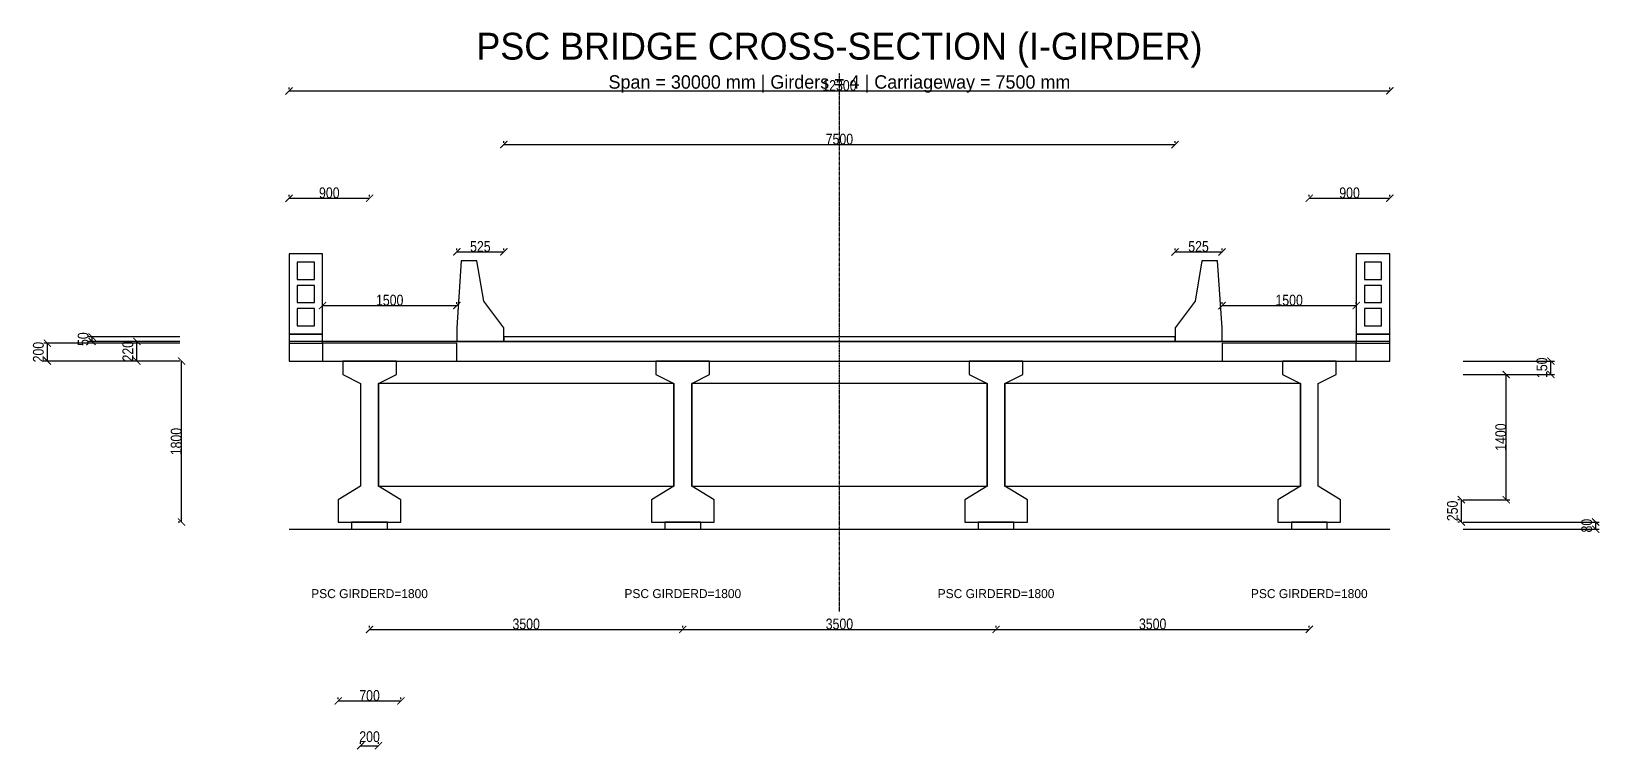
# Model space of a CAD drawing. Header units: millimetres. Extents: x -9029 to 8494, y -2544 to 5486.
import ezdxf
from ezdxf.enums import TextEntityAlignment as Align

# ---------------------------------------------------------------- set-up
doc = ezdxf.new("R2010")
doc.units = ezdxf.units.MM
doc.linetypes.add('CENTER', pattern=[5.08, 3.175, -0.635, 0.635, -0.635])
doc.linetypes.add('DASHED', pattern=[1.524, 1.27, -0.254])
for name, color, linetype, true_color in [('BEARING', 7, 'Continuous', 0x5a5a5a), ('CENTERLINE', 7, 'CENTER', 0xff0000), ('CRASH_BARRIER', 7, 'Continuous', 0xdcdcdc), ('DECK', 7, 'Continuous', 0xe1e1e1), ('DIAPHRAGM', 7, 'Continuous', 0xb4b6b9), ('DIMENSIONS', 7, 'Continuous', 0xffffff), ('FOOTPATH', 7, 'Continuous', 0xe1e1e1), ('GIRDER', 7, 'Continuous', 0xc8cacd), ('OUTLINE', 7, 'Continuous', 0x787878), ('RAILING', 7, 'Continuous', 0xdcdcdc), ('RAILING_BASE', 7, 'Continuous', 0xe1e1e1), ('RAILING_VOID', 7, 'Continuous', 0xaaaaaa), ('TEXT', 7, 'Continuous', 0xffffff), ('WEARING_COAT', 7, 'Continuous', 0x505050)]:
    doc.layers.add(name, color=color, linetype=linetype, true_color=true_color)
doc.styles.add('OpenSansCondensed-Light', font='OpenSansCondensed-Light.ttf')
doc.dimstyles.new('EZDXF', dxfattribs={"dimtxt": 0.25, "dimasz": 0.175, "dimexe": 0.375, "dimexo": 0.125, "dimgap": 0.1, "dimtad": 1, "dimlfac": 100, "dimzin": 12, "dimdsep": 46, "dimtxsty": 'OpenSansCondensed-Light', "dimblk": 'ARCHTICK', "dimcen": 2.5, "dimazin": 3, "dimtfac": 0.5, "dimtmove": 2, "dimatfit": 3})

# ---------------------------------------------------------------- blocks, each defined once
blk = doc.blocks.new('_ARCHTICK')
at = {"color": 0, "linetype": 'BYBLOCK', "const_width": 0.15}
blk.add_lwpolyline([(-0.5, -0.5), (0.5, 0.5)], dxfattribs=at)

msp = doc.modelspace()

# ---------------------------------------------------------------- linework, layer by layer
at = {"layer": 'BEARING'}
for points in [[(-5450, -80), (-5050, -80), (-5050, 0), (-5450, 0)], [(-1950, -80), (-1550, -80), (-1550, 0), (-1950, 0)], [(1550, -80), (1950, -80), (1950, 0), (1550, 0)], [(5050, -80), (5450, -80), (5450, 0), (5050, 0)]]:
    msp.add_lwpolyline(points, close=True, dxfattribs=at)
at = {"layer": 'CENTERLINE'}
msp.add_line((0, -1000), (0, 5020), dxfattribs=at)
at = {"layer": 'CRASH_BARRIER'}
for points in [[(-4275, 2020), (-3750, 2020), (-3750, 2170), (-3975, 2470), (-4050, 2920), (-4225, 2920), (-4275, 2170)], [(3750, 2020), (4275, 2020), (4275, 2170), (4225, 2920), (4050, 2920), (3975, 2470), (3750, 2170)]]:
    msp.add_lwpolyline(points, close=True, dxfattribs=at)
at = {"layer": 'DECK'}
msp.add_lwpolyline([(-6150, 1800), (6150, 1800), (6150, 2020), (-6150, 2020)], close=True, dxfattribs=at)
at = {"layer": 'DIAPHRAGM'}
for points in [[(-5150, 400), (-1850, 400), (-1850, 1550), (-5150, 1550)], [(-1650, 400), (1650, 400), (1650, 1550), (-1650, 1550)], [(1850, 400), (5150, 400), (5150, 1550), (1850, 1550)]]:
    msp.add_lwpolyline(points, close=True, dxfattribs=at)
at = {"layer": 'FOOTPATH'}
for points in [[(-5775, 1800), (-4275, 1800), (-4275, 2000), (-5775, 2000)], [(4275, 1800), (5775, 1800), (5775, 2000), (4275, 2000)]]:
    msp.add_lwpolyline(points, close=True, dxfattribs=at)
at = {"layer": 'GIRDER'}
for points in [[(-5250, 0), (-4900, 0), (-4900, 250), (-5150, 400), (-5150, 1550), (-4950, 1650), (-4950, 1800), (-5250, 1800), (-5550, 1800), (-5550, 1650), (-5350, 1550), (-5350, 400), (-5600, 250), (-5600, 0), (-5250, 0)], [(-1750, 0), (-1400, 0), (-1400, 250), (-1650, 400), (-1650, 1550), (-1450, 1650), (-1450, 1800), (-1750, 1800), (-2050, 1800), (-2050, 1650), (-1850, 1550), (-1850, 400), (-2100, 250), (-2100, 0), (-1750, 0)], [(1750, 0), (2100, 0), (2100, 250), (1850, 400), (1850, 1550), (2050, 1650), (2050, 1800), (1750, 1800), (1450, 1800), (1450, 1650), (1650, 1550), (1650, 400), (1400, 250), (1400, 0), (1750, 0)], [(5250, 0), (5600, 0), (5600, 250), (5350, 400), (5350, 1550), (5550, 1650), (5550, 1800), (5250, 1800), (4950, 1800), (4950, 1650), (5150, 1550), (5150, 400), (4900, 250), (4900, 0), (5250, 0)]]:
    msp.add_lwpolyline(points, close=True, dxfattribs=at)
at = {"layer": 'OUTLINE', "linetype": 'DASHED'}
msp.add_line((-6150, -80), (6150, -80), dxfattribs=at)
at = {"layer": 'RAILING'}
for points in [[(-6150, 2100), (-5775, 2100), (-5775, 3000), (-6150, 3000)], [(5775, 2100), (6150, 2100), (6150, 3000), (5775, 3000)]]:
    msp.add_lwpolyline(points, close=True, dxfattribs=at)
at = {"layer": 'RAILING_BASE'}
for points in [[(-6150, 2000), (-5775, 2000), (-5775, 2100), (-6150, 2100)], [(5775, 2000), (6150, 2000), (6150, 2100), (5775, 2100)]]:
    msp.add_lwpolyline(points, close=True, dxfattribs=at)
at = {"layer": 'RAILING_VOID'}
for points in [[(-6058.75, 2713.375), (-5866.25, 2713.375), (-5866.25, 2905.875), (-6058.75, 2905.875)], [(5866.25, 2713.375), (6058.75, 2713.375), (6058.75, 2905.875), (5866.25, 2905.875)], [(-6058.75, 2453.75), (-5866.25, 2453.75), (-5866.25, 2646.25), (-6058.75, 2646.25)], [(5866.25, 2453.75), (6058.75, 2453.75), (6058.75, 2646.25), (5866.25, 2646.25)], [(-6058.75, 2194.125), (-5866.25, 2194.125), (-5866.25, 2386.625), (-6058.75, 2386.625)], [(5866.25, 2194.125), (6058.75, 2194.125), (6058.75, 2386.625), (5866.25, 2386.625)]]:
    msp.add_lwpolyline(points, close=True, dxfattribs=at)
at = {"layer": 'WEARING_COAT'}
msp.add_lwpolyline([(-3750, 2020), (3750, 2020), (3750, 2070), (-3750, 2070)], close=True, dxfattribs=at)

# ---------------------------------------------------------------- texts
at = {"layer": 'TEXT'}
for s, height, p in [('PSC BRIDGE CROSS-SECTION (I-GIRDER)', 300, (0, 5320)), ('Span = 30000 mm | Girders = 4 | Carriageway = 7500 mm', 150, (0, 4920)), ('PSC GIRDERD=1800', 100, (-5250, -800)), ('PSC GIRDERD=1800', 100, (-1750, -800)), ('PSC GIRDERD=1800', 100, (1750, -800)), ('PSC GIRDERD=1800', 100, (5250, -800))]:
    msp.add_text(s, height=height, dxfattribs=at).set_placement(p, align=Align.MIDDLE_CENTER)

# ---------------------------------------------------------------- dimensions: what is measured, and where the dimension line sits
at = {"layer": 'DIMENSIONS'}
for base, p1, p2 in [((-6150, 4820), (-6150, 4820), (6150, 4820)), ((-3750, 4220), (-3750, 4220), (3750, 4220)), ((-6150, 3620), (-6150, 3620), (-5250, 3620)), ((5250, 3620), (5250, 3620), (6150, 3620)), ((-4275, 3020), (-4275, 3020), (-3750, 3020)), ((3750, 3020), (3750, 3020), (4275, 3020)), ((-5775, 2420), (-5775, 2420), (-4275, 2420)), ((4275, 2420), (4275, 2420), (5775, 2420)), ((-5250, -1200), (-5250, -1200), (-1750, -1200)), ((-1750, -1200), (-1750, -1200), (1750, -1200)), ((1750, -1200), (1750, -1200), (5250, -1200)), ((-5600, -2000), (-5600, -2000), (-4900, -2000)), ((-5350, -2500), (-5350, -2500), (-5150, -2500))]:
    msp.add_linear_dim(base=base, p1=p1, p2=p2, dimstyle='EZDXF', override={"dimtxt": 120, "dimasz": 80, "dimexe": 40, "dimexo": 20, "dimlfac": 1}, dxfattribs=at).render()
for base, p1, p2 in [((-8350, 2020), (-7350, 2020), (-7350, 2070)), ((-8850, 1800), (-7350, 1800), (-7350, 2000)), ((-7850, 1800), (-7350, 1800), (-7350, 2020)), ((-7350, 0), (-7350, 0), (-7350, 1800)), ((7950, 1650), (6950, 1650), (6950, 1800)), ((7450, 250), (6950, 250), (6950, 1650)), ((6950, 0), (6950, 0), (6950, 250)), ((8450, -80), (6950, -80), (6950, 0))]:
    msp.add_linear_dim(base=base, p1=p1, p2=p2, angle=90, dimstyle='EZDXF', override={"dimtxt": 120, "dimasz": 80, "dimexe": 40, "dimexo": 20, "dimlfac": 1}, dxfattribs=at).render()

doc.saveas('drawing.dxf')
